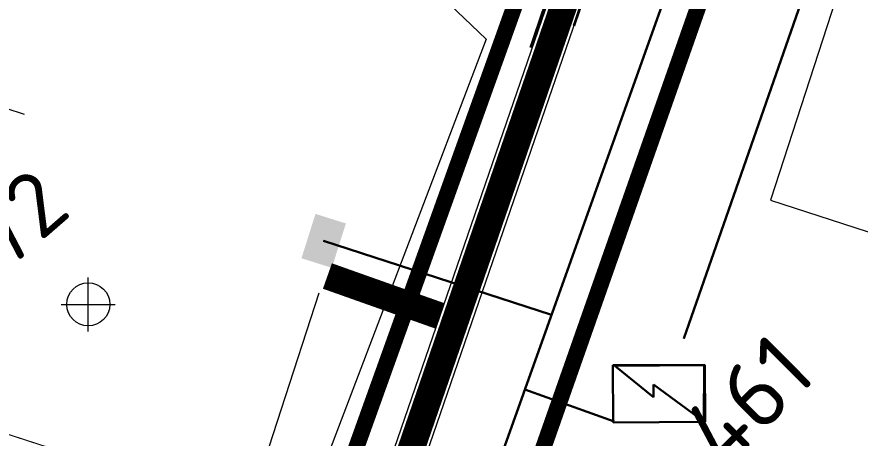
# Model space of a CAD drawing. Header units: millimetres. Extents: x 519 to 9564855, y -810 to 5021775.
# Drawn here: x 9531445 to 9531601.3, y 5000000.7 to 5000078.8 of the extents above; entities that cross this region are included whole.
import ezdxf

# ---------------------------------------------------------------- set-up
doc = ezdxf.new("R2010")
doc.units = ezdxf.units.MM
doc.header["$LTSCALE"] = 2
doc.header["$MEASUREMENT"] = 0
doc.header["$PDMODE"] = 2
doc.header["$PDSIZE"] = 5
doc.linetypes.add('DASHED', pattern=[0.75, 0.5, -0.25])
for name, color, linetype in [('Existing roads', 41, 'Continuous'), ('FIBERGLASS', 212, 'Continuous'), ('OilColl&Flowlines', 3, 'Continuous'), ('OLD WELLS(dr.bfr2000)', 24, 'Continuous'), ('ROAD_GROUND', 9, 'Continuous'), ('vodovod', 5, 'Continuous'), ('Скважины на 2014 год', 70, 'Continuous')]:
    doc.layers.add(name, color=color, linetype=linetype)
for name, color, linetype, lineweight in [('PPLINE_GAS', 4, 'GAS_LINE', 30), ('Скважины на 2022 год', 60, 'Continuous', 13), ('Электро', 1, 'Continuous', 30), ('Электроснаб', 1, 'Continuous', 18), ('Электроснабжене', 1, 'Continuous', 18)]:
    doc.layers.add(name, color=color, linetype=linetype, lineweight=lineweight)
doc.styles.add('92051501$0$STANDARD', font='simplex.shx')
doc.styles.add('Elect', font='isocpeur.ttf')
doc.linetypes.add('GAS_LINE', pattern='A,0.5,-0.2,["G",92051501$0$STANDARD,S=0.1,R=0,X=-0.1,Y=-0.05],-0.05', length=0.75)
doc.linetypes.add('WTR_LINE', pattern='A,0.5,-0.2,["W",92051501$0$STANDARD,S=0.1,R=0,X=-0.1,Y=-0.05],-0.05', length=0.75)

msp = doc.modelspace()

# ---------------------------------------------------------------- hatches: boundary and pattern name
at = {"layer": 'Электро'}
msp.add_hatch(color=256, dxfattribs=at).paths.add_polyline_path([(9531505.9532, 5000040.48104), (9531500.3167, 5000042.26302), (9531497.71883, 5000034.04579), (9531503.35532, 5000032.26381)])
at = {"layer": 'Электроснаб', "linetype": 'ByBlock', "lineweight": 0}
msp.add_hatch(color=1, dxfattribs=at).paths.add_polyline_path([(9531505.9532, 5000040.48104), (9531500.3167, 5000042.26302), (9531497.71883, 5000034.04579), (9531503.35532, 5000032.26381)])
at = {"layer": 'Электроснабжене', "linetype": 'ByBlock', "lineweight": 0}
msp.add_hatch(color=1, dxfattribs=at).paths.add_polyline_path([(9531505.9532, 5000040.48104), (9531500.3167, 5000042.26302), (9531497.71883, 5000034.04579), (9531503.35532, 5000032.26381)])

# ---------------------------------------------------------------- linework, layer by layer
at = {"layer": 'Existing roads', "lineweight": 0, "const_width": 5}
msp.add_lwpolyline([(9531523.37632, 5000023.36244), (9531502.53223, 5000030.74997)], dxfattribs=at)
at = {"layer": 'FIBERGLASS', "color": 5, "linetype": 'DASHED', "lineweight": 0, "ltscale": 40, "const_width": 3}
msp.add_lwpolyline([(9531612.88825, 5000199.07456), (9531532.101, 4999969.172), (9531462.756, 4999725.164), (9531795.43, 4999614.868)], dxfattribs=at)
at = {"layer": 'FIBERGLASS', "linetype": 'DASHED', "lineweight": 0, "ltscale": 0.07, "const_width": 3}
msp.add_lwpolyline([(9531540.34582, 5000089.45611), (9531403.32848, 4999707.55452), (9531323.07565, 4999487.02054), (9531270.637, 4999342.455), (9531204.137, 4999160.855), (9531080, 4998795), (9531073, 4998720), (9531007, 4998000), (9530962, 4997500), (9530917, 4997000), (9530872, 4996500), (9530827, 4996000), (9530808, 4995740)], dxfattribs=at)
at = {"layer": 'OilColl&Flowlines', "lineweight": 0, "const_width": 2}
msp.add_lwpolyline([(9530917.659, 5000622.28257), (9531209.737, 5000519.055), (9531255.937, 5000448.855), (9531312.537, 5000429.455), (9531245.337, 5000242.755), (9531451.82079, 5000131.60558), (9531538.737, 5000091.355), (9531540.137, 5000090.455), (9531403.337, 4999707.355)], dxfattribs=at)
at = {"layer": 'PPLINE_GAS', "linetype": 'GAS_LINE', "lineweight": 0, "ltscale": 20}
for q in [(9531520.67699, 5000085.38595, -0.00001), (9531489.46365, 4999963.20137, -0.00004)]:
    msp.add_line((9531531.98805, 5000074.63801, -0.00006), q, dxfattribs=at)
at = {"layer": 'ROAD_GROUND', "color": 8, "lineweight": 0, "const_width": 5}
msp.add_lwpolyline([(9531470.20048, 4999859.7318), (9531547.77559, 5000085.00154), (9531556.85002, 5000138.71599), (9531545.09433, 5000142.60695)], dxfattribs=at)
at = {"layer": 'ROAD_GROUND', "lineweight": 0}
for points in [[(9531473.037, 4999858.755), (9531550.69253, 5000084.25827), (9531560.237, 5000140.755), (9531546.037, 5000145.455)], [(9531467.36395, 4999860.7086), (9531544.85865, 5000085.74482), (9531553.46304, 5000136.67697), (9531544.15167, 5000139.7589)]]:
    msp.add_lwpolyline(points, dxfattribs=at)
at = {"layer": 'ROAD_GROUND', "lineweight": 0, "const_width": 0.5}
for points in [[(9531551.08304, 5000086.56978), (9531550.71619, 5000084.39832), (9531548.22636, 5000077.09678)], [(9531534.31896, 5000084.98608), (9531543.14004, 5000081.68875), (9531540.20908, 5000073.07223)]]:
    msp.add_lwpolyline(points, dxfattribs=at)
at = {"layer": 'vodovod', "linetype": 'WTR_LINE', "lineweight": 0, "ltscale": 5, "const_width": 0.2}
msp.add_lwpolyline([(9528768.87, 5000707.66), (9528819.32247, 5000804.70333), (9529015.0833, 5000723.32951), (9529254.02941, 5000621.24556), (9529300.44955, 5000635.20001), (9529717.37976, 5000469.82746), (9529744.26942, 5000480.68776), (9529926.12309, 5000402.81182), (9530179.49567, 5000359.77342), (9530213.72884, 5000349.68251), (9530273.5686, 5000326.65792), (9530276.6046, 5000319.84692), (9531149.23325, 5000023.913), (9531169.31762, 5000082.56978), (9531364.3164, 5000010.23881), (9531370.12169, 5000025.14849), (9531533.19377, 4999972.28229), (9531710.79089, 4999914.70722), (9531689.06275, 4999854.50849), (9531715.39969, 4999845.00243)], dxfattribs=at)
at = {"layer": 'Скважины на 2014 год', "color": 0, "linetype": 'ByBlock', "lineweight": 0}
msp.add_lwpolyline([(9531500.92998, 5000027.57985), (9531486.9679, 4999984.60899), (9531410.82821, 5000009.15925), (9531429.2409, 5000066.26401), (9531446.31985, 5000060.75713)], dxfattribs=at)
msp.add_circle((9531458.19615, 5000025.50137), 4, dxfattribs=at)
msp.add_point((9531458.2, 5000025.5), dxfattribs=at)
at = {"layer": 'Скважины на 2022 год', "color": 0, "lineweight": 0}
msp.add_lwpolyline([(9531658.94971, 5000083.78738), (9531603.22825, 5000101.89238), (9531584.68723, 5000044.82898), (9531634.06675, 5000028.7846)], dxfattribs=at)
at = {"layer": 'Электро'}
for p, q in [((9531568.57761, 5000019.1565, -0.00006), (9531625.27303, 5000181.63119, -0.00006)), ((9531568.68757, 5000092.52298, 0), (9531450.30157, 4999760.79298, 0)), ((9531544.08474, 5000023.58327, 0), (9531501.83601, 5000037.26341, 0)), ((9531555.43148, 5000014.20583), (9531572.47991, 5000014.31017)), ((9531555.49619, 5000003.63348), (9531555.43148, 5000014.20583)), ((9531572.38266, 5000014.21172), (9531555.78706, 5000014.11015)), ((9531555.78706, 5000014.11015), (9531562.99884, 5000008.28292)), ((9531572.30897, 5000003.76926), (9531572.38266, 5000014.21172)), ((9531572.47991, 5000014.31017), (9531572.54462, 5000003.73782)), ((9531562.99884, 5000008.28292), (9531562.98431, 5000010.65815)), ((9531562.98431, 5000010.65815), (9531572.30897, 5000003.76926)), ((9531555.6899, 5000003.81559, -0.00006), (9531539.13773, 5000009.72264, -0.00006)), ((9531572.54462, 5000003.73782), (9531555.49619, 5000003.63348))]:
    msp.add_line(p, q, dxfattribs=at)
at = {"layer": 'Электроснаб', "color": 1, "linetype": 'ByBlock', "lineweight": 0}
for p, q in [((9531568.68757, 5000092.52298, 0), (9531450.30157, 4999760.79298, 0)), ((9531544.08474, 5000023.58327, 0), (9531501.83601, 5000037.26341, 0)), ((9531555.43148, 5000014.20583), (9531572.47991, 5000014.31017)), ((9531555.49619, 5000003.63348), (9531555.43148, 5000014.20583)), ((9531572.38266, 5000014.21172), (9531555.78706, 5000014.11015)), ((9531555.78706, 5000014.11015), (9531562.99884, 5000008.28292)), ((9531572.30897, 5000003.76926), (9531572.38266, 5000014.21172)), ((9531572.47991, 5000014.31017), (9531572.54462, 5000003.73782)), ((9531562.99884, 5000008.28292), (9531562.98431, 5000010.65815)), ((9531562.98431, 5000010.65815), (9531572.30897, 5000003.76926)), ((9531555.6899, 5000003.81559, -0.00006), (9531539.13773, 5000009.72264, -0.00006)), ((9531572.54462, 5000003.73782), (9531555.49619, 5000003.63348))]:
    msp.add_line(p, q, dxfattribs=at)
at = {"layer": 'Электроснабжене', "color": 1, "linetype": 'ByBlock', "lineweight": 0}
for p, q in [((9531568.57761, 5000019.1565, -0.00006), (9531618.09483, 5000161.06028, -0.00006)), ((9531568.68757, 5000092.52298, 0), (9531450.30157, 4999760.79298, 0)), ((9531544.08474, 5000023.58327, 0), (9531501.83601, 5000037.26341, 0)), ((9531555.43148, 5000014.20583), (9531572.47991, 5000014.31017)), ((9531555.49619, 5000003.63348), (9531555.43148, 5000014.20583)), ((9531572.38266, 5000014.21172), (9531555.78706, 5000014.11015)), ((9531555.78706, 5000014.11015), (9531562.99884, 5000008.28292)), ((9531572.30897, 5000003.76926), (9531572.38266, 5000014.21172)), ((9531572.47991, 5000014.31017), (9531572.54462, 5000003.73782)), ((9531562.99884, 5000008.28292), (9531562.98431, 5000010.65815)), ((9531562.98431, 5000010.65815), (9531572.30897, 5000003.76926)), ((9531555.6899, 5000003.81559, -0.00006), (9531539.13773, 5000009.72264, -0.00006)), ((9531572.54462, 5000003.73782), (9531555.49619, 5000003.63348))]:
    msp.add_line(p, q, dxfattribs=at)

# ---------------------------------------------------------------- texts
at = {"layer": 'OLD WELLS(dr.bfr2000)', "lineweight": 0, "style": 'Elect'}
msp.add_text(' _461', height=12.5, rotation=44.9999999, dxfattribs=at).set_placement((9531564.5, 4999982.9))
at = {"layer": 'Скважины на 2014 год', "color": 0, "linetype": 'ByBlock', "lineweight": 0, "style": 'Elect'}
msp.add_text('1472', height=12, rotation=41, dxfattribs=at).set_placement((9531431.60743, 5000021.61007))

doc.saveas('drawing.dxf')
